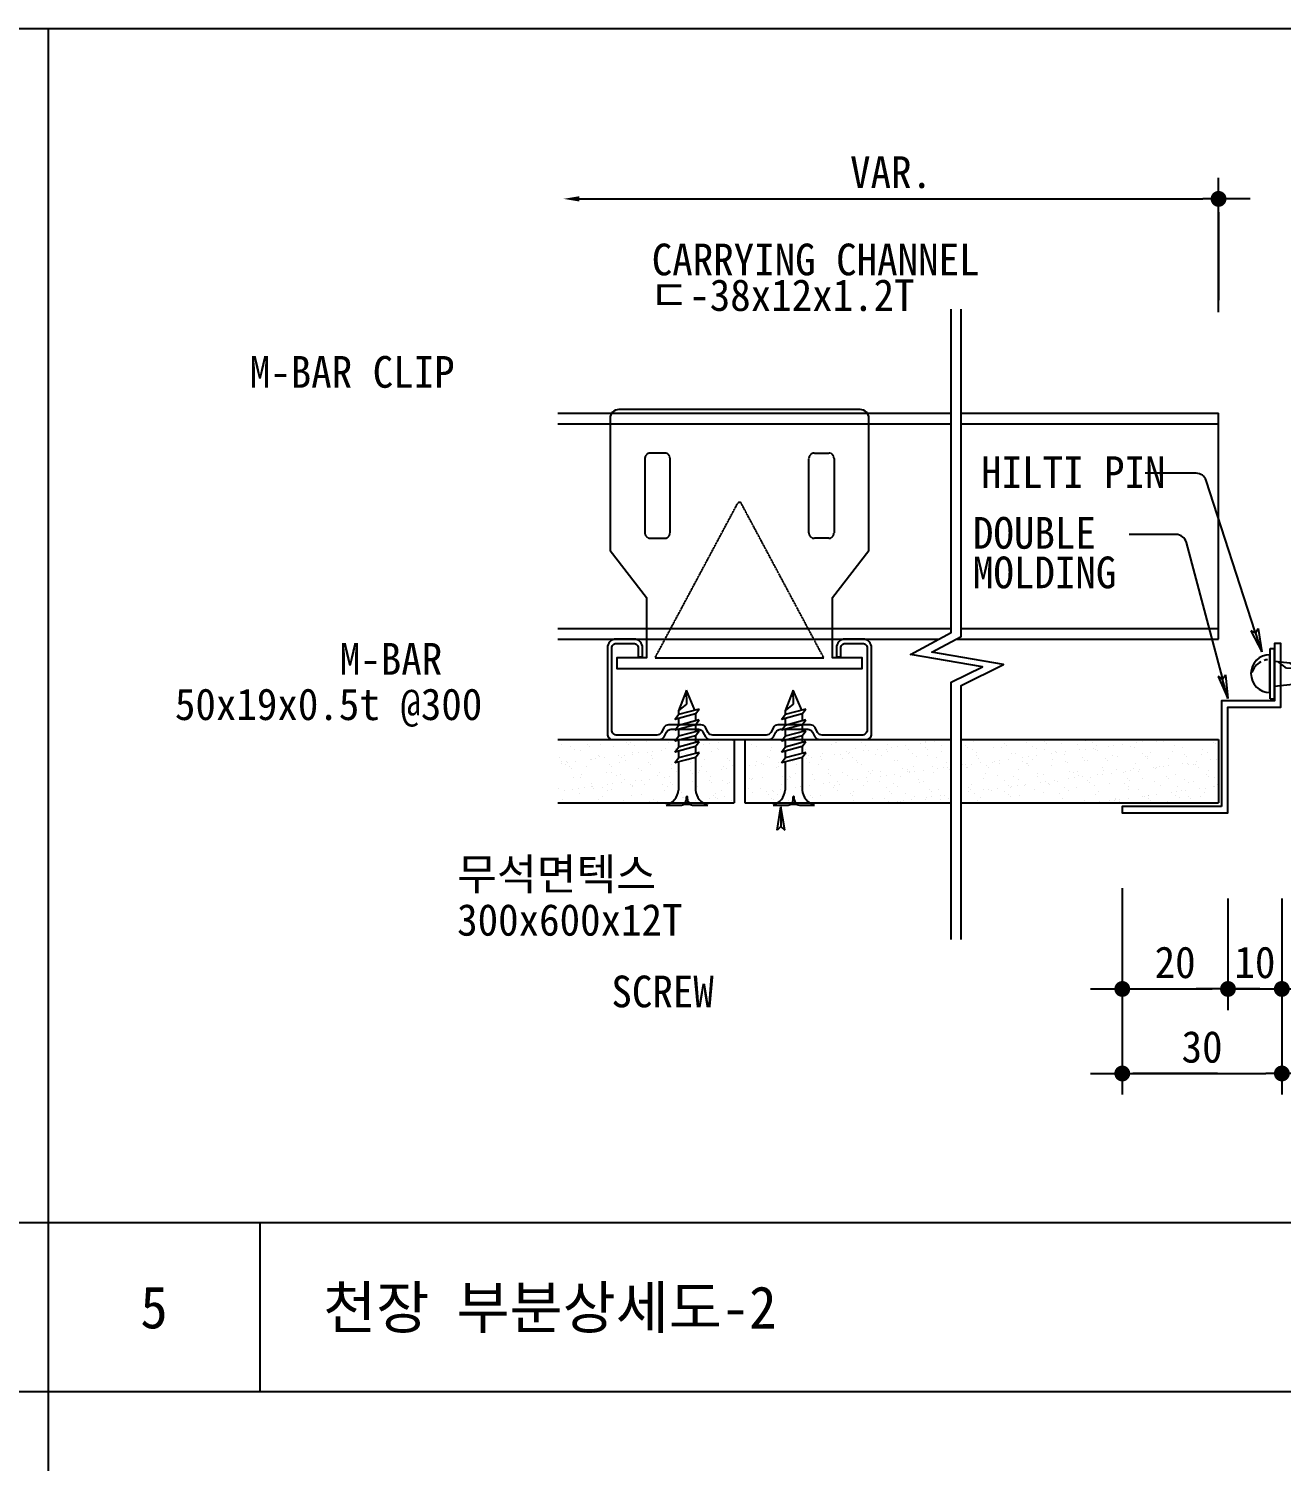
# Model space of a CAD drawing. Header units: millimetres. Extents: x 4197 to 36683, y 11436 to 28100.
# Drawn here: x 20346 to 23902, y 24032 to 28100 of the extents above; entities that cross this region are included whole.
import ezdxf
from ezdxf.enums import TextEntityAlignment as Align

# ---------------------------------------------------------------- set-up
doc = ezdxf.new("R2010")
doc.units = ezdxf.units.MM
doc.header["$MEASUREMENT"] = 0
doc.linetypes.add('HIDDEN', pattern=[0.375, 0.25, -0.125])
doc.layers.get('0').update_dxf_attribs({"linetype": 'CONTINUOUS'})
for name, color, linetype in [('2', 2, 'CONTINUOUS'), ('3', 6, 'CONTINUOUS'), ('7', 7, 'CONTINUOUS'), ('A-DIMS', 7, 'CONTINUOUS'), ('A-MKXS-LEAD', 7, 'CONTINUOUS'), ('ANCH', 8, 'CONTINUOUS'), ('CEL', 3, 'CONTINUOUS'), ('FORM', 7, 'CONTINUOUS'), ('HA', 9, 'CONTINUOUS'), ('M', 2, 'CONTINUOUS'), ('PICE', 9, 'CONTINUOUS'), ('TEX', 3, 'CONTINUOUS'), ('TEXT', 7, 'CONTINUOUS')]:
    doc.layers.add(name, color=color, linetype=linetype)
doc.layers.add('A-CUTL', color=7, linetype='CONTINUOUS', lineweight=25)
doc.layers.add('A-MKXS-TEXT1', color=3, linetype='CONTINUOUS', lineweight=25)
doc.styles.add('HY울릉도L', font='malgun.ttf')
doc.styles.add('돋움', font='')
doc.styles.add('돋움체', font='')
doc.styles.get('돋움').set_extended_font_data('DotumChe')
doc.styles.get('돋움체').set_extended_font_data('DotumChe')
doc.dimstyles.new('CDIM', dxfattribs={"dimtxt": 3, "dimasz": 1.5, "dimexe": 2, "dimexo": 1, "dimgap": 1, "dimtad": 1, "dimdec": 0, "dimrnd": 0.5, "dimzin": 0, "dimdsep": 32, "dimlunit": 6, "dimtxsty": 'HY울릉도L', "dimblk1": '_CIDOT', "dimblk2": '_CIDOT', "dimsah": 1, "dimcen": 5.5, "dimclrd": 2, "dimclre": 2, "dimclrt": 7, "dimadec": 0, "dimazin": 0, "dimtfac": 1, "dimtdec": 0, "dimtix": 1, "dimtmove": 2, "dimatfit": 1, "dimldrblk": '_CIDOT', "dimfxl": 1, "dimtolj": 1, "dimtzin": 0, "dimlwd": -1, "dimarcsym": 0})

# ---------------------------------------------------------------- blocks, each defined once
blk = doc.blocks.new('BKD1')
at = {"layer": 'TEXT', "color": 8}
for p, q in [((2.22, 0.36), (0, 0)), ((0, 0), (1.88, 0)), ((0, 0), (1.88, 0)), ((2.22, -0.36), (0, 0)), ((1.88, 0), (2.22, 0.36)), ((1.88, 0), (2.22, -0.36))]:
    blk.add_line(p, q, dxfattribs=at)
for points in [[(0, 0), (1.88, 0), (2.22, 0.36), (0, 0)], [(2.22, 0.36), (1.88, 0), (0, 0), (2.22, 0.36)], [(0, 0), (1.88, 0), (2.22, -0.36), (0, 0)], [(2.22, -0.36), (1.88, 0), (0, 0), (2.22, -0.36)]]:
    blk.add_solid(points, dxfattribs=at)
blk = doc.blocks.new('HILTI')
at = {"layer": 'TEXT'}
for p, q in [((40.5, 9), (40.5, -9)), ((42, 9), (40.5, 9)), ((42, 9), (42, -9)), ((42.14, 6.75), (42.14, -6.75)), ((40.5, 4.5), (0, 0)), ((40.5, -4.5), (0, 0)), ((42, -9), (40.5, -9))]:
    blk.add_line(p, q, dxfattribs=at)
at = {"layer": 'TEXT', "color": 7}
for p, q in [((0, 0), (27.95, -1.5)), ((27.95, -1.5), (30.29, -3.37)), ((32.35, -1.73), (36.27, -1.94)), ((32.35, -1.73), (35.05, -3.89)), ((36.27, -1.94), (39.3, -4.37))]:
    blk.add_line(p, q, dxfattribs=at)
at = {"layer": 'TEXT'}
blk.add_arc((42.14, 0), 6.75, 270, 90, dxfattribs=at)
at = {"layer": 'TEXT', "color": 7}
for start, end in [(277.1389, 287.6316), (298.6421, 341.7011)]:
    blk.add_arc((42.14, 1.68), 6.75, start, end, dxfattribs=at)
blk = doc.blocks.new('*X13')
at = {"color": 0}
for p, q in [((2999.89, 2410.53), (2999.89, 2410.53)), ((3004.11, 2409.6), (3004.11, 2409.6)), ((3006.22, 2408.26), (3006.22, 2408.26)), ((3009.01, 2407.66), (3009.01, 2407.66)), ((3012.12, 2410.27), (3012.12, 2410.27)), ((3013.04, 2409.43), (3013.04, 2409.43)), ((3015.46, 2412.6), (3015.46, 2412.6)), ((3018.2, 2410.57), (3018.2, 2410.57)), ((3024.58, 2409.73), (3024.58, 2409.73)), ((3030.83, 2411.28), (3030.83, 2411.28)), ((3031.76, 2410.44), (3031.76, 2410.44)), ((3032.51, 2411.41), (3032.51, 2411.41)), ((3034.62, 2410.06), (3034.62, 2410.06)), ((3040.15, 2411.79), (3040.15, 2411.79)), ((3040.3, 2406.86), (3040.3, 2406.86)), ((3042.91, 2407.2), (3042.91, 2407.2)), ((3046.6, 2412.38), (3046.6, 2412.38)), ((3046.97, 2407.73), (3046.97, 2407.73)), ((3048.97, 2408.69), (3048.97, 2408.69)), ((3049.55, 2412.29), (3049.55, 2412.29)), ((3050.47, 2411.45), (3050.47, 2411.45)), ((3053.76, 2408.63), (3053.76, 2408.63)), ((3054.82, 2407.46), (3054.82, 2407.46)), ((3056.36, 2408.97), (3056.36, 2408.97)), ((3060.43, 2409.5), (3060.43, 2409.5)), ((3063.02, 2411.87), (3063.02, 2411.87)), ((3064.54, 2410.76), (3064.54, 2410.76)), ((3067.22, 2410.4), (3067.22, 2410.4)), ((3069.19, 2412.46), (3069.19, 2412.46)), ((3069.82, 2410.74), (3069.82, 2410.74)), ((3070.61, 2407.03), (3070.61, 2407.03)), ((3073.54, 2408.47), (3073.54, 2408.47)), ((3073.89, 2411.28), (3073.89, 2411.28)), ((3074.08, 2408.2), (3074.08, 2408.2)), ((3080.68, 2412.17), (3080.68, 2412.17)), ((3089.64, 2410.27), (3089.64, 2410.27)), ((3092.26, 2409.48), (3092.26, 2409.48)), ((3098.77, 2407.39), (3098.77, 2407.39)), ((3099.01, 2408.83), (3099.01, 2408.83)), ((3105.21, 2412.34), (3105.21, 2412.34)), ((3110.97, 2410.49), (3110.97, 2410.49)), ((3113.31, 2409.67), (3113.31, 2409.67)), ((3114.33, 2409.46), (3114.33, 2409.46)), ((3115.42, 2408.33), (3115.42, 2408.33)), ((3127.41, 2410.64), (3127.41, 2410.64)), ((3129.69, 2411.5), (3129.69, 2411.5)), ((3129.9, 2411.53), (3129.9, 2411.53)), ((3134.67, 2406.94), (3134.67, 2406.94)), ((3138.72, 2408.43), (3138.72, 2408.43)), ((3141.71, 2411.47), (3141.71, 2411.47)), ((3142.67, 2407.39), (3142.67, 2407.39)), ((3143.82, 2410.13), (3143.82, 2410.13)), ((3145.27, 2407.73), (3145.27, 2407.73)), ((3148.41, 2412.51), (3148.41, 2412.51)), ((3149.34, 2408.26), (3149.34, 2408.26)), ((3153.38, 2407.95), (3153.38, 2407.95)), ((3154.29, 2410.5), (3154.29, 2410.5)), ((3154.31, 2407.11), (3154.31, 2407.11)), ((3155.81, 2412.44), (3155.81, 2412.44)), ((3156.13, 2409.16), (3156.13, 2409.16)), ((3158.73, 2409.5), (3158.73, 2409.5)), ((3162.8, 2410.04), (3162.8, 2410.04)), ((3163.83, 2407.94), (3163.83, 2407.94)), ((3169.59, 2410.93), (3169.59, 2410.93)), ((3169.86, 2412.57), (3169.86, 2412.57)), ((3172.1, 2408.96), (3172.1, 2408.96)), ((3172.19, 2411.27), (3172.19, 2411.27)), ((3172.22, 2411.93), (3172.22, 2411.93)), ((3173.02, 2408.12), (3173.02, 2408.12)), ((3176.25, 2411.81), (3176.25, 2411.81)), ((3179.4, 2410.01), (3179.4, 2410.01)), ((3179.81, 2407.1), (3179.81, 2407.1)), ((3183.05, 2412.7), (3183.05, 2412.7)), ((3190.82, 2409.97), (3190.82, 2409.97)), ((3191.74, 2409.13), (3191.74, 2409.13)), ((3194.12, 2407.93), (3194.12, 2407.93)), ((3194.96, 2412.08), (3194.96, 2412.08)), ((3204.08, 2409.2), (3204.08, 2409.2)), ((3208.21, 2408.9), (3208.21, 2408.9)), ((3209.54, 2410.98), (3209.54, 2410.98)), ((3210.46, 2410.14), (3210.46, 2410.14)), ((3219.65, 2411.27), (3219.65, 2411.27)), ((3222.52, 2409.73), (3222.52, 2409.73)), ((3224.63, 2408.39), (3224.63, 2408.39)), ((3228.25, 2411.99), (3228.25, 2411.99)), ((3228.48, 2408.17), (3228.48, 2408.17)), ((3229.17, 2411.15), (3229.17, 2411.15)), ((3233.52, 2407.16), (3233.52, 2407.16)), ((3236.61, 2410.7), (3236.61, 2410.7)), ((3238.24, 2407.02), (3238.24, 2407.02)), ((3244.04, 2410.23), (3244.04, 2410.23)), ((3245.04, 2407.92), (3245.04, 2407.92)), ((3247.64, 2408.26), (3247.64, 2408.26)), ((3247.89, 2412.16), (3247.89, 2412.16)), ((3250.92, 2411.54), (3250.92, 2411.54)), ((3251.7, 2408.79), (3251.7, 2408.79)), ((3252.24, 2408.17), (3252.24, 2408.17)), ((3253.03, 2410.19), (3253.03, 2410.19)), ((3253.58, 2407.68), (3253.58, 2407.68)), ((3258.49, 2409.69), (3258.49, 2409.69)), ((3259.61, 2412.3), (3259.61, 2412.3)), ((3261.1, 2410.03), (3261.1, 2410.03)), ((3265.01, 2412.5), (3265.01, 2412.5)), ((3265.16, 2410.57), (3265.16, 2410.57)), ((3269.15, 2409.75), (3269.15, 2409.75)), ((3270.96, 2409.19), (3270.96, 2409.19)), ((3271.95, 2411.46), (3271.95, 2411.46)), ((3274.56, 2411.8), (3274.56, 2411.8)), ((3278.27, 2406.87), (3278.27, 2406.87)), ((3278.62, 2412.34), (3278.62, 2412.34)), ((3281.43, 2411.99), (3281.43, 2411.99)), ((3284.71, 2411.82), (3284.71, 2411.82)), ((3289.02, 2407.16), (3289.02, 2407.16)), ((3289.68, 2410.2), (3289.68, 2410.2)), ((3293.84, 2408.94), (3293.84, 2408.94)), ((3303.32, 2407.99), (3303.32, 2407.99)), ((3308.39, 2411.21), (3308.39, 2411.21)), ((3309.4, 2411.01), (3309.4, 2411.01)), ((2998.67, 2404.43), (2998.67, 2404.43)), ((2999.71, 2402.46), (2999.71, 2402.46)), ((2999.93, 2401.54), (2999.93, 2401.54)), ((3001.82, 2401.11), (3001.82, 2401.11)), ((3002.27, 2402.48), (3002.27, 2402.48)), ((3002.53, 2401.88), (3002.53, 2401.88)), ((3006.59, 2402.42), (3006.59, 2402.42)), ((3013.38, 2403.31), (3013.38, 2403.31)), ((3013.81, 2403.43), (3013.81, 2403.43)), ((3015.99, 2403.65), (3015.99, 2403.65)), ((3017.39, 2405.44), (3017.39, 2405.44)), ((3017.84, 2404.55), (3017.84, 2404.55)), ((3020.05, 2404.19), (3020.05, 2404.19)), ((3022.37, 2400.88), (3022.37, 2400.88)), ((3023.29, 2400.04), (3023.29, 2400.04)), ((3026.84, 2405.08), (3026.84, 2405.08)), ((3027.38, 2401.99), (3027.38, 2401.99)), ((3028.11, 2404.26), (3028.11, 2404.26)), ((3029.45, 2405.43), (3029.45, 2405.43)), ((3030.22, 2402.92), (3030.22, 2402.92)), ((3033.41, 2406.62), (3033.41, 2406.62)), ((3033.51, 2405.96), (3033.51, 2405.96)), ((3036.11, 2406.45), (3036.11, 2406.45)), ((3041.08, 2401.89), (3041.08, 2401.89)), ((3042, 2401.05), (3042, 2401.05)), ((3042.21, 2405.23), (3042.21, 2405.23)), ((3042.94, 2404.06), (3042.94, 2404.06)), ((3052.06, 2401.19), (3052.06, 2401.19)), ((3056.51, 2406.06), (3056.51, 2406.06)), ((3058.51, 2406.13), (3058.51, 2406.13)), ((3058.62, 2404.72), (3058.62, 2404.72)), ((3059.8, 2402.9), (3059.8, 2402.9)), ((3060.72, 2402.06), (3060.72, 2402.06)), ((3067.63, 2403.26), (3067.63, 2403.26)), ((3076.46, 2400.15), (3076.46, 2400.15)), ((3078.52, 2403.91), (3078.52, 2403.91)), ((3079.44, 2403.07), (3079.44, 2403.07)), ((3080.52, 2400.72), (3080.52, 2400.72)), ((3087.02, 2406.52), (3087.02, 2406.52)), ((3088.83, 2400.3), (3088.83, 2400.3)), ((3091.44, 2400.64), (3091.44, 2400.64)), ((3092.02, 2402.22), (3092.02, 2402.22)), ((3094.61, 2401.69), (3094.61, 2401.69)), ((3095.5, 2401.18), (3095.5, 2401.18)), ((3097.23, 2404.92), (3097.23, 2404.92)), ((3098.16, 2404.08), (3098.16, 2404.08)), ((3102.29, 2402.07), (3102.29, 2402.07)), ((3102.51, 2400.09), (3102.51, 2400.09)), ((3104.89, 2402.41), (3104.89, 2402.41)), ((3107.59, 2404.29), (3107.59, 2404.29)), ((3108.92, 2402.52), (3108.92, 2402.52)), ((3108.96, 2402.95), (3108.96, 2402.95)), ((3111.03, 2401.18), (3111.03, 2401.18)), ((3115.75, 2403.84), (3115.75, 2403.84)), ((3115.95, 2405.93), (3115.95, 2405.93)), ((3116.87, 2405.09), (3116.87, 2405.09)), ((3117.13, 2401.73), (3117.13, 2401.73)), ((3118.35, 2404.18), (3118.35, 2404.18)), ((3121.22, 2401.1), (3121.22, 2401.1)), ((3122.42, 2404.72), (3122.42, 2404.72)), ((3123.01, 2403.49), (3123.01, 2403.49)), ((3123.16, 2406.36), (3123.16, 2406.36)), ((3129.21, 2405.61), (3129.21, 2405.61)), ((3131.81, 2405.96), (3131.81, 2405.96)), ((3132.69, 2403.8), (3132.69, 2403.8)), ((3135.59, 2406.1), (3135.59, 2406.1)), ((3135.88, 2406.49), (3135.88, 2406.49)), ((3137.32, 2404.32), (3137.32, 2404.32)), ((3139.43, 2402.98), (3139.43, 2402.98)), ((3139.94, 2402.11), (3139.94, 2402.11)), ((3141.82, 2400.92), (3141.82, 2400.92)), ((3148.26, 2405.87), (3148.26, 2405.87)), ((3151.41, 2405.29), (3151.41, 2405.29)), ((3157.38, 2402.99), (3157.38, 2402.99)), ((3158.66, 2403.12), (3158.66, 2403.12)), ((3165.72, 2406.13), (3165.72, 2406.13)), ((3167.83, 2404.78), (3167.83, 2404.78)), ((3172.95, 2405.06), (3172.95, 2405.06)), ((3175.42, 2399.95), (3175.42, 2399.95)), ((3177.37, 2404.13), (3177.37, 2404.13)), ((3181.77, 2401.96), (3181.77, 2401.96)), ((3189.72, 2400.78), (3189.72, 2400.78)), ((3191.2, 2400.83), (3191.2, 2400.83)), ((3193.8, 2401.17), (3193.8, 2401.17)), ((3196.09, 2405.14), (3196.09, 2405.14)), ((3196.23, 2406.59), (3196.23, 2406.59)), ((3197.34, 2404.03), (3197.34, 2404.03)), ((3197.87, 2401.71), (3197.87, 2401.71)), ((3201.07, 2400.58), (3201.07, 2400.58)), ((3203.82, 2401.75), (3203.82, 2401.75)), ((3204.66, 2402.6), (3204.66, 2402.6)), ((3206.88, 2401.47), (3206.88, 2401.47)), ((3207.26, 2402.94), (3207.26, 2402.94)), ((3211.33, 2403.48), (3211.33, 2403.48)), ((3212.91, 2406.1), (3212.91, 2406.1)), ((3214.81, 2406.15), (3214.81, 2406.15)), ((3218.12, 2404.37), (3218.12, 2404.37)), ((3218.12, 2402.58), (3218.12, 2402.58)), ((3219.78, 2401.59), (3219.78, 2401.59)), ((3220.23, 2401.24), (3220.23, 2401.24)), ((3220.71, 2400.75), (3220.71, 2400.75)), ((3220.72, 2404.72), (3220.72, 2404.72)), ((3222.45, 2403.54), (3222.45, 2403.54)), ((3224.79, 2405.25), (3224.79, 2405.25)), ((3231.57, 2400.66), (3231.57, 2400.66)), ((3231.58, 2406.15), (3231.58, 2406.15)), ((3232.22, 2403.55), (3232.22, 2403.55)), ((3234.18, 2406.49), (3234.18, 2406.49)), ((3238.01, 2405.61), (3238.01, 2405.61)), ((3238.5, 2402.6), (3238.5, 2402.6)), ((3239.42, 2401.76), (3239.42, 2401.76)), ((3246.52, 2404.39), (3246.52, 2404.39)), ((3247.13, 2402.73), (3247.13, 2402.73)), ((3248.63, 2403.04), (3248.63, 2403.04)), ((3257.22, 2403.61), (3257.22, 2403.61)), ((3258.14, 2402.77), (3258.14, 2402.77)), ((3260.62, 2405.36), (3260.62, 2405.36)), ((3262.7, 2404.8), (3262.7, 2404.8)), ((3271.53, 2401.7), (3271.53, 2401.7)), ((3274.92, 2406.19), (3274.92, 2406.19)), ((3275.94, 2404.62), (3275.94, 2404.62)), ((3276.86, 2403.78), (3276.86, 2403.78)), ((3277.03, 2404.85), (3277.03, 2404.85)), ((3284.62, 2400.01), (3284.62, 2400.01)), ((3286.78, 2400.47), (3286.78, 2400.47)), ((3287.09, 2403.76), (3287.09, 2403.76)), ((3293.57, 2401.36), (3293.57, 2401.36)), ((3294.65, 2405.64), (3294.65, 2405.64)), ((3295.57, 2404.79), (3295.57, 2404.79)), ((3296.17, 2401.7), (3296.17, 2401.7)), ((3296.63, 2401.21), (3296.63, 2401.21)), ((3298.93, 2400.85), (3298.93, 2400.85)), ((3299.92, 2400.8), (3299.92, 2400.8)), ((3300.23, 2402.24), (3300.23, 2402.24)), ((3302.66, 2405.83), (3302.66, 2405.83)), ((3305.43, 2406.65), (3305.43, 2406.65)), ((3307.03, 2403.13), (3307.03, 2403.13)), ((3309.63, 2403.48), (3309.63, 2403.48)), ((3003.65, 2399.87), (3003.65, 2399.87)), ((3004.57, 2399.03), (3004.57, 2399.03)), ((3005.36, 2394.98), (3005.36, 2394.98)), ((3008.92, 2395.04), (3008.92, 2395.04)), ((3009.41, 2396.28), (3009.41, 2396.28)), ((3011.81, 2399.92), (3011.81, 2399.92)), ((3020.93, 2397.05), (3020.93, 2397.05)), ((3023.72, 2397.11), (3023.72, 2397.11)), ((3025.82, 2395.77), (3025.82, 2395.77)), ((3027.64, 2396.05), (3027.64, 2396.05)), ((3029.75, 2393.94), (3029.75, 2393.94)), ((3035, 2393.21), (3035, 2393.21)), ((3036.5, 2399.12), (3036.5, 2399.12)), ((3037.6, 2393.55), (3037.6, 2393.55)), ((3037.81, 2398.08), (3037.81, 2398.08)), ((3041.67, 2394.09), (3041.67, 2394.09)), ((3045.32, 2396.01), (3045.32, 2396.01)), ((3046.35, 2397.06), (3046.35, 2397.06)), ((3048.46, 2394.98), (3048.46, 2394.98)), ((3051.06, 2395.33), (3051.06, 2395.33)), ((3052.12, 2398.92), (3052.12, 2398.92)), ((3054.22, 2397.57), (3054.22, 2397.57)), ((3054.86, 2393.45), (3054.86, 2393.45)), ((3055.12, 2395.86), (3055.12, 2395.86)), ((3060.89, 2398.08), (3060.89, 2398.08)), ((3061.92, 2396.75), (3061.92, 2396.75)), ((3064.52, 2397.1), (3064.52, 2397.1)), ((3065.07, 2398.07), (3065.07, 2398.07)), ((3066.21, 2399.88), (3066.21, 2399.88)), ((3068.58, 2397.63), (3068.58, 2397.63)), ((3070.05, 2393.51), (3070.05, 2393.51)), ((3070.43, 2395.52), (3070.43, 2395.52)), ((3075.37, 2398.53), (3075.37, 2398.53)), ((3076.12, 2393.57), (3076.12, 2393.57)), ((3077.98, 2398.87), (3077.98, 2398.87)), ((3088.76, 2394.52), (3088.76, 2394.52)), ((3089.69, 2393.68), (3089.69, 2393.68)), ((3090.22, 2394.54), (3090.22, 2394.54)), ((3095.11, 2394.72), (3095.11, 2394.72)), ((3101.56, 2399.66), (3101.56, 2399.66)), ((3104.52, 2395.37), (3104.52, 2395.37)), ((3106.63, 2394.03), (3106.63, 2394.03)), ((3107.48, 2395.53), (3107.48, 2395.53)), ((3108.4, 2394.69), (3108.4, 2394.69)), ((3110.68, 2396.79), (3110.68, 2396.79)), ((3118.62, 2396.34), (3118.62, 2396.34)), ((3119.51, 2393.68), (3119.51, 2393.68)), ((3126.2, 2396.54), (3126.2, 2396.54)), ((3126.25, 2398.85), (3126.25, 2398.85)), ((3127.12, 2395.7), (3127.12, 2395.7)), ((3132.92, 2397.18), (3132.92, 2397.18)), ((3135.03, 2395.83), (3135.03, 2395.83)), ((3135.07, 2395.75), (3135.07, 2395.75)), ((3137.36, 2393.74), (3137.36, 2393.74)), ((3139.97, 2394.08), (3139.97, 2394.08)), ((3144.03, 2394.62), (3144.03, 2394.62)), ((3144.61, 2393.19), (3144.61, 2393.19)), ((3144.92, 2397.55), (3144.92, 2397.55)), ((3145.84, 2396.71), (3145.84, 2396.71)), ((3147.02, 2398.15), (3147.02, 2398.15)), ((3150.64, 2397.82), (3150.64, 2397.82)), ((3150.82, 2395.51), (3150.82, 2395.51)), ((3153.43, 2395.86), (3153.43, 2395.86)), ((3157.49, 2396.39), (3157.49, 2396.39)), ((3160.18, 2395.26), (3160.18, 2395.26)), ((3161.32, 2398.98), (3161.32, 2398.98)), ((3163.43, 2397.64), (3163.43, 2397.64)), ((3163.63, 2398.56), (3163.63, 2398.56)), ((3164.28, 2397.29), (3164.28, 2397.29)), ((3164.55, 2397.72), (3164.55, 2397.72)), ((3166.21, 2399.89), (3166.21, 2399.89)), ((3166.88, 2397.63), (3166.88, 2397.63)), ((3168.9, 2393.73), (3168.9, 2393.73)), ((3170.95, 2398.16), (3170.95, 2398.16)), ((3175.74, 2397.33), (3175.74, 2397.33)), ((3177.74, 2399.06), (3177.74, 2399.06)), ((3180.34, 2399.4), (3180.34, 2399.4)), ((3182.35, 2399.57), (3182.35, 2399.57)), ((3183.27, 2398.73), (3183.27, 2398.73)), ((3191.31, 2399.4), (3191.31, 2399.4)), ((3191.83, 2399.44), (3191.83, 2399.44)), ((3199.42, 2394.6), (3199.42, 2394.6)), ((3200.43, 2396.52), (3200.43, 2396.52)), ((3201.99, 2399.74), (3201.99, 2399.74)), ((3206.34, 2395.75), (3206.34, 2395.75)), ((3209.26, 2393.42), (3209.26, 2393.42)), ((3213.73, 2395.44), (3213.73, 2395.44)), ((3215.84, 2394.09), (3215.84, 2394.09)), ((3216, 2398.59), (3216, 2398.59)), ((3224.82, 2395.49), (3224.82, 2395.49)), ((3225.06, 2396.76), (3225.06, 2396.76)), ((3227.82, 2396.41), (3227.82, 2396.41)), ((3232.94, 2393.38), (3232.94, 2393.38)), ((3239.73, 2394.27), (3239.73, 2394.27)), ((3240.39, 2397.56), (3240.39, 2397.56)), ((3242.13, 2397.24), (3242.13, 2397.24)), ((3242.33, 2394.62), (3242.33, 2394.62)), ((3243.77, 2397.77), (3243.77, 2397.77)), ((3244.24, 2395.9), (3244.24, 2395.9)), ((3246.4, 2395.15), (3246.4, 2395.15)), ((3248.75, 2393.21), (3248.75, 2393.21)), ((3249.93, 2395), (3249.93, 2395)), ((3253.19, 2396.04), (3253.19, 2396.04)), ((3255.79, 2396.39), (3255.79, 2396.39)), ((3255.96, 2399.63), (3255.96, 2399.63)), ((3256.22, 2398.21), (3256.22, 2398.21)), ((3259.86, 2396.92), (3259.86, 2396.92)), ((3262.49, 2398.78), (3262.49, 2398.78)), ((3265.5, 2397.07), (3265.5, 2397.07)), ((3266.65, 2397.82), (3266.65, 2397.82)), ((3267.47, 2394.22), (3267.47, 2394.22)), ((3268.39, 2393.38), (3268.39, 2393.38)), ((3269.25, 2398.16), (3269.25, 2398.16)), ((3270.53, 2399.04), (3270.53, 2399.04)), ((3272.64, 2397.7), (3272.64, 2397.7)), ((3273.32, 2398.69), (3273.32, 2398.69)), ((3274.62, 2394.19), (3274.62, 2394.19)), ((3280.11, 2399.59), (3280.11, 2399.59)), ((3281.06, 2399.14), (3281.06, 2399.14)), ((3281.21, 2399.79), (3281.21, 2399.79)), ((3282.71, 2399.93), (3282.71, 2399.93)), ((3286.18, 2395.23), (3286.18, 2395.23)), ((3287.1, 2394.39), (3287.1, 2394.39)), ((3290.18, 2396.26), (3290.18, 2396.26)), ((3294.53, 2393.7), (3294.53, 2393.7)), ((3301.04, 2399.5), (3301.04, 2399.5)), ((3304.9, 2396.24), (3304.9, 2396.24)), ((3305.75, 2398.33), (3305.75, 2398.33)), ((3305.82, 2395.4), (3305.82, 2395.4)), ((3308.63, 2394.67), (3308.63, 2394.67)), ((2998.62, 2389.8), (2998.62, 2389.8)), ((3001.29, 2388.77), (3001.29, 2388.77)), ((3005.01, 2389.13), (3005.01, 2389.13)), ((3008.08, 2389.67), (3008.08, 2389.67)), ((3008.16, 2387.25), (3008.16, 2387.25)), ((3010.68, 2390.01), (3010.68, 2390.01)), ((3013.9, 2390.48), (3013.9, 2390.48)), ((3014.19, 2391.87), (3014.19, 2391.87)), ((3014.75, 2390.55), (3014.75, 2390.55)), ((3014.82, 2389.63), (3014.82, 2389.63)), ((3019.32, 2389.97), (3019.32, 2389.97)), ((3021.43, 2388.62), (3021.43, 2388.62)), ((3021.54, 2391.44), (3021.54, 2391.44)), ((3023.72, 2389.32), (3023.72, 2389.32)), ((3024.14, 2391.78), (3024.14, 2391.78)), ((3028.21, 2392.32), (3028.21, 2392.32)), ((3032.61, 2391.49), (3032.61, 2391.49)), ((3032.85, 2386.44), (3032.85, 2386.44)), ((3033.41, 2390.93), (3033.41, 2390.93)), ((3033.54, 2390.64), (3033.54, 2390.64)), ((3037.89, 2386.66), (3037.89, 2386.66)), ((3039.29, 2391.39), (3039.29, 2391.39)), ((3047.72, 2391.77), (3047.72, 2391.77)), ((3048.41, 2388.51), (3048.41, 2388.51)), ((3049.83, 2390.42), (3049.83, 2390.42)), ((3051.33, 2392.5), (3051.33, 2392.5)), ((3052.25, 2391.66), (3052.25, 2391.66)), ((3056.6, 2387.67), (3056.6, 2387.67)), ((3061.82, 2392.74), (3061.82, 2392.74)), ((3063.98, 2390.58), (3063.98, 2390.58)), ((3070.97, 2392.67), (3070.97, 2392.67)), ((3071.72, 2386.42), (3071.72, 2386.42)), ((3072.8, 2387.47), (3072.8, 2387.47)), ((3075.32, 2388.68), (3075.32, 2388.68)), ((3078.23, 2392.23), (3078.23, 2392.23)), ((3079.55, 2392.65), (3079.55, 2392.65)), ((3088.37, 2389.54), (3088.37, 2389.54)), ((3090.2, 2387.53), (3090.2, 2387.53)), ((3094.04, 2389.69), (3094.04, 2389.69)), ((3096.99, 2388.43), (3096.99, 2388.43)), ((3097.91, 2386.98), (3097.91, 2386.98)), ((3099.59, 2388.77), (3099.59, 2388.77)), ((3100.13, 2388.23), (3100.13, 2388.23)), ((3102.23, 2386.88), (3102.23, 2386.88)), ((3103.66, 2389.3), (3103.66, 2389.3)), ((3103.94, 2391.61), (3103.94, 2391.61)), ((3110.45, 2390.2), (3110.45, 2390.2)), ((3112.75, 2390.7), (3112.75, 2390.7)), ((3113.05, 2390.54), (3113.05, 2390.54)), ((3113.48, 2389.05), (3113.48, 2389.05)), ((3114.22, 2389.19), (3114.22, 2389.19)), ((3117.11, 2391.08), (3117.11, 2391.08)), ((3123.91, 2391.97), (3123.91, 2391.97)), ((3126.51, 2392.31), (3126.51, 2392.31)), ((3128.53, 2390.03), (3128.53, 2390.03)), ((3129.04, 2391.12), (3129.04, 2391.12)), ((3130.57, 2392.85), (3130.57, 2392.85)), ((3130.63, 2388.69), (3130.63, 2388.69)), ((3131.47, 2391.71), (3131.47, 2391.71)), ((3136.45, 2387.15), (3136.45, 2387.15)), ((3138.16, 2388.25), (3138.16, 2388.25)), ((3142.62, 2391), (3142.62, 2391)), ((3150.19, 2392.72), (3150.19, 2392.72)), ((3153.73, 2390.32), (3153.73, 2390.32)), ((3155.16, 2388.16), (3155.16, 2388.16)), ((3156.09, 2387.32), (3156.09, 2387.32)), ((3156.93, 2391.83), (3156.93, 2391.83)), ((3159.03, 2390.49), (3159.03, 2390.49)), ((3162.55, 2387.21), (3162.55, 2387.21)), ((3169.3, 2392.38), (3169.3, 2392.38)), ((3171.02, 2392.8), (3171.02, 2392.8)), ((3173.88, 2389.17), (3173.88, 2389.17)), ((3174.8, 2388.33), (3174.8, 2388.33)), ((3178.12, 2389.28), (3178.12, 2389.28)), ((3180.93, 2386.49), (3180.93, 2386.49)), ((3192.56, 2388.06), (3192.56, 2388.06)), ((3192.6, 2390.18), (3192.6, 2390.18)), ((3193.52, 2389.34), (3193.52, 2389.34)), ((3193.69, 2391.35), (3193.69, 2391.35)), ((3195.03, 2387.46), (3195.03, 2387.46)), ((3199.35, 2388.96), (3199.35, 2388.96)), ((3201.96, 2389.3), (3201.96, 2389.3)), ((3203.23, 2388.79), (3203.23, 2388.79)), ((3206.02, 2389.84), (3206.02, 2389.84)), ((3209.33, 2388.29), (3209.33, 2388.29)), ((3211.32, 2391.19), (3211.32, 2391.19)), ((3211.44, 2386.95), (3211.44, 2386.95)), ((3212.24, 2390.35), (3212.24, 2390.35)), ((3212.81, 2390.73), (3212.81, 2390.73)), ((3215.42, 2391.07), (3215.42, 2391.07)), ((3218.79, 2390.86), (3218.79, 2390.86)), ((3219.48, 2391.61), (3219.48, 2391.61)), ((3223.43, 2389.26), (3223.43, 2389.26)), ((3226.27, 2392.5), (3226.27, 2392.5)), ((3227.92, 2387.98), (3227.92, 2387.98)), ((3228.87, 2392.84), (3228.87, 2392.84)), ((3230.03, 2392.2), (3230.03, 2392.2)), ((3230.95, 2391.36), (3230.95, 2391.36)), ((3234.36, 2392.93), (3234.36, 2392.93)), ((3235.3, 2387.37), (3235.3, 2387.37)), ((3237.73, 2390.09), (3237.73, 2390.09)), ((3239.84, 2388.75), (3239.84, 2388.75)), ((3243.48, 2390.05), (3243.48, 2390.05)), ((3249.67, 2392.37), (3249.67, 2392.37)), ((3251.83, 2391.06), (3251.83, 2391.06)), ((3252.31, 2386.95), (3252.31, 2386.95)), ((3254.02, 2388.38), (3254.02, 2388.38)), ((3259.05, 2392.12), (3259.05, 2392.12)), ((3266.13, 2391.9), (3266.13, 2391.9)), ((3267.87, 2389.02), (3267.87, 2389.02)), ((3268.24, 2390.55), (3268.24, 2390.55)), ((3272.74, 2389.39), (3272.74, 2389.39)), ((3277.41, 2386.46), (3277.41, 2386.46)), ((3280.23, 2392.86), (3280.23, 2392.86)), ((3281.47, 2386.82), (3281.47, 2386.82)), ((3283.44, 2391.09), (3283.44, 2391.09)), ((3288.26, 2387.72), (3288.26, 2387.72)), ((3290.14, 2386.55), (3290.14, 2386.55)), ((3290.86, 2388.06), (3290.86, 2388.06)), ((3291.45, 2390.4), (3291.45, 2390.4)), ((3292.98, 2388.53), (3292.98, 2388.53)), ((3294.93, 2388.59), (3294.93, 2388.59)), ((3296.64, 2392.36), (3296.64, 2392.36)), ((3299.01, 2393.16), (3299.01, 2393.16)), ((3301.72, 2389.49), (3301.72, 2389.49)), ((3304.23, 2387.52), (3304.23, 2387.52)), ((3304.32, 2389.83), (3304.32, 2389.83)), ((3308.39, 2390.37), (3308.39, 2390.37)), ((3308.55, 2390.6), (3308.55, 2390.6)), ((3310.17, 2391.41), (3310.17, 2391.41)), ((3000.45, 2384.64), (3000.45, 2384.64)), ((3017.28, 2384.37), (3017.28, 2384.37)), ((3019.17, 2385.65), (3019.17, 2385.65)), ((3029.02, 2383.79), (3029.02, 2383.79)), ((3041.67, 2383.33), (3041.67, 2383.33)), ((3043.32, 2384.62), (3043.32, 2384.62)), ((3045.43, 2383.28), (3045.43, 2383.28)), ((3056.61, 2383.11), (3056.61, 2383.11)), ((3057.24, 2385.4), (3057.24, 2385.4)), ((3057.42, 2385.59), (3057.42, 2385.59)), ((3059.21, 2383.45), (3059.21, 2383.45)), ((3061.58, 2383.11), (3061.58, 2383.11)), ((3063.28, 2383.99), (3063.28, 2383.99)), ((3066.77, 2382.85), (3066.77, 2382.85)), ((3070.07, 2384.88), (3070.07, 2384.88)), ((3072.67, 2385.23), (3072.67, 2385.23)), ((3073.83, 2385.08), (3073.83, 2385.08)), ((3076.74, 2385.76), (3076.74, 2385.76)), ((3080.3, 2384.12), (3080.3, 2384.12)), ((3081.22, 2383.27), (3081.22, 2383.27)), ((3099.01, 2385.13), (3099.01, 2385.13)), ((3099.93, 2384.29), (3099.93, 2384.29)), ((3107.03, 2384.11), (3107.03, 2384.11)), ((3117.73, 2386.14), (3117.73, 2386.14)), ((3118.65, 2385.3), (3118.65, 2385.3)), ((3122.6, 2386.18), (3122.6, 2386.18)), ((3124.13, 2382.88), (3124.13, 2382.88)), ((3131.42, 2383.07), (3131.42, 2383.07)), ((3137.37, 2386.31), (3137.37, 2386.31)), ((3138.22, 2383.85), (3138.22, 2383.85)), ((3146.99, 2385.14), (3146.99, 2385.14)), ((3152.53, 2384.68), (3152.53, 2384.68)), ((3154.64, 2383.34), (3154.64, 2383.34)), ((3158.98, 2383.64), (3158.98, 2383.64)), ((3160.44, 2383.33), (3160.44, 2383.33)), ((3161.58, 2383.98), (3161.58, 2383.98)), ((3165.65, 2384.52), (3165.65, 2384.52)), ((3166.63, 2385.65), (3166.63, 2385.65)), ((3172.09, 2384.65), (3172.09, 2384.65)), ((3172.44, 2385.41), (3172.44, 2385.41)), ((3175.04, 2385.76), (3175.04, 2385.76)), ((3179.1, 2386.29), (3179.1, 2386.29)), ((3179.15, 2384.34), (3179.15, 2384.34)), ((3183.04, 2385.14), (3183.04, 2385.14)), ((3196.78, 2383.85), (3196.78, 2383.85)), ((3197.87, 2385.35), (3197.87, 2385.35)), ((3212.35, 2385.91), (3212.35, 2385.91)), ((3216.59, 2386.36), (3216.59, 2386.36)), ((3233.34, 2382.95), (3233.34, 2382.95)), ((3236.74, 2384.88), (3236.74, 2384.88)), ((3247.43, 2383.91), (3247.43, 2383.91)), ((3254.55, 2383.28), (3254.55, 2383.28)), ((3259, 2383.82), (3259, 2383.82)), ((3259.92, 2382.98), (3259.92, 2382.98)), ((3261.34, 2384.17), (3261.34, 2384.17)), ((3261.74, 2384.75), (3261.74, 2384.75)), ((3261.84, 2384.39), (3261.84, 2384.39)), ((3263.84, 2383.4), (3263.84, 2383.4)), ((3263.95, 2384.52), (3263.95, 2384.52)), ((3268.01, 2385.05), (3268.01, 2385.05)), ((3274.8, 2385.94), (3274.8, 2385.94)), ((3275.83, 2385.72), (3275.83, 2385.72)), ((3277.41, 2386.29), (3277.41, 2386.29)), ((3277.71, 2384.83), (3277.71, 2384.83)), ((3278.64, 2383.99), (3278.64, 2383.99)), ((3286.53, 2383.58), (3286.53, 2383.58)), ((3292.24, 2385.21), (3292.24, 2385.21)), ((3296.43, 2385.84), (3296.43, 2385.84)), ((3297.35, 2385), (3297.35, 2385)), ((3302.1, 2385.65), (3302.1, 2385.65))]:
    blk.add_line(p, q, dxfattribs=at)
blk = doc.blocks.new('_CIDOT')
at = {"color": 0, "linetype": 'ByBlock'}
blk.add_line((2, 0), (-1, 0), dxfattribs=at)
at = {"color": 0, "linetype": 'ByBlock', "const_width": 0.5}
blk.add_lwpolyline([(-0.25, 0, 1), (0.25, 0, 1)], format="xyb", close=True, dxfattribs=at)
blk = doc.blocks.new('*D61')
at = {"layer": 'A-DIMS', "lineweight": -2, "transparency": 16777216}
blk.add_line((23723.9, 27294.7), (23723.9, 27676.8), dxfattribs=at)
at = {"layer": 'A-DIMS', "transparency": 16777216}
blk.add_line((21909.4, 27616.8), (23678.9, 27616.8), dxfattribs=at)
blk.add_solid([(21909.4, 27624.3), (21909.4, 27609.3), (21864.4, 27616.8)], dxfattribs=at)
at = {"layer": 'A-DIMS', "transparency": 16777216, "xscale": 45, "yscale": 45, "zscale": 45}
blk.add_blockref('_CIDOT', (23723.9, 27616.8), dxfattribs=at)
at = {"layer": 'A-DIMS', "color": 3, "transparency": 16777216, "insert": (22794.2, 27691.9), "char_height": 90, "attachment_point": 5, "style": '돋움체'}
blk.add_mtext('\\A1;VAR.', dxfattribs=at)
blk = doc.blocks.new('*D62')
at = {"layer": 'A-DIMS', "lineweight": -2, "transparency": 16777216}
for p, q in [((23450.6, 25630), (23450.6, 25313.6)), ((23750.6, 25630), (23750.6, 25313.6))]:
    blk.add_line(p, q, dxfattribs=at)
at = {"layer": 'A-DIMS', "transparency": 16777216}
blk.add_line((23495.6, 25373.6), (23705.6, 25373.6), dxfattribs=at)
at = {"layer": 'A-DIMS', "transparency": 16777216, "xscale": 45, "yscale": 45, "zscale": 45, "rotation": 180}
blk.add_blockref('_CIDOT', (23450.6, 25373.6), dxfattribs=at)
at = {"layer": 'A-DIMS', "transparency": 16777216, "xscale": 45, "yscale": 45, "zscale": 45}
blk.add_blockref('_CIDOT', (23750.6, 25373.6), dxfattribs=at)
at = {"layer": 'A-DIMS', "color": 3, "transparency": 16777216, "insert": (23600.6, 25448.7), "char_height": 90, "attachment_point": 5, "style": '돋움체'}
blk.add_mtext('\\A1;20', dxfattribs=at)
blk = doc.blocks.new('*D63')
at = {"layer": 'A-DIMS', "lineweight": -2, "transparency": 16777216}
for p, q in [((23750.6, 25630), (23750.6, 25313.6)), ((23903.5, 25630), (23903.5, 25313.6))]:
    blk.add_line(p, q, dxfattribs=at)
at = {"layer": 'A-DIMS', "transparency": 16777216}
for p, q in [((23705.6, 25373.6), (23660.6, 25373.6)), ((23750.6, 25373.6), (23903.5, 25373.6)), ((23948.5, 25373.6), (23993.5, 25373.6))]:
    blk.add_line(p, q, dxfattribs=at)
at = {"layer": 'A-DIMS', "transparency": 16777216, "xscale": 45, "yscale": 45, "zscale": 45}
blk.add_blockref('_CIDOT', (23750.6, 25373.6), dxfattribs=at)
at = {"layer": 'A-DIMS', "transparency": 16777216, "xscale": 45, "yscale": 45, "zscale": 45, "rotation": 180}
blk.add_blockref('_CIDOT', (23903.5, 25373.6), dxfattribs=at)
at = {"layer": 'A-DIMS', "color": 3, "transparency": 16777216, "insert": (23827.1, 25448.7), "char_height": 90, "attachment_point": 5, "style": '돋움체'}
blk.add_mtext('\\A1;10', dxfattribs=at)
blk = doc.blocks.new('*D64')
at = {"layer": 'A-DIMS', "lineweight": -2, "transparency": 16777216}
for p, q in [((23450.6, 25630), (23450.6, 25073.6)), ((23903.5, 25630), (23903.5, 25073.6))]:
    blk.add_line(p, q, dxfattribs=at)
at = {"layer": 'A-DIMS', "transparency": 16777216}
blk.add_line((23495.6, 25133.6), (23858.5, 25133.6), dxfattribs=at)
at = {"layer": 'A-DIMS', "transparency": 16777216, "xscale": 45, "yscale": 45, "zscale": 45, "rotation": 180}
blk.add_blockref('_CIDOT', (23450.6, 25133.6), dxfattribs=at)
at = {"layer": 'A-DIMS', "transparency": 16777216, "xscale": 45, "yscale": 45, "zscale": 45}
blk.add_blockref('_CIDOT', (23903.5, 25133.6), dxfattribs=at)
at = {"layer": 'A-DIMS', "color": 3, "transparency": 16777216, "insert": (23677.1, 25208.7), "char_height": 90, "attachment_point": 5, "style": '돋움체'}
blk.add_mtext('\\A1;30', dxfattribs=at)

msp = doc.modelspace()

# ---------------------------------------------------------------- linework, layer by layer
at = {"color": 8, "linetype": 'ByBlock'}
msp.add_line((23450.6, 25660), (23450.6, 25167.3), dxfattribs=at)
at = {"color": 9, "linetype": 'ByBlock'}
msp.add_line((23720.6, 25133.6), (23480.6, 25133.6), dxfattribs=at)
msp.add_lwpolyline([(25759.4, 28100.1), (25759.4, 12014.1), (4196.9, 12014.1), (4196.9, 28100.1)], close=True)
at = {"layer": '2'}
for p, q in [((21848.8, 26081.8), (22965.2, 26081.8)), ((22993.2, 26081.8), (23723.9, 26081.8))]:
    msp.add_line(p, q, dxfattribs=at)
msp.add_lwpolyline([(23732.6, 25892), (23450.6, 25892), (23450.6, 25874), (23750.6, 25874), (23750.6, 26174), (23900.6, 26174), (23900.6, 26354), (23882.6, 26354), (23882.6, 26192), (23732.6, 26192)], close=True, dxfattribs=at)
at = {"layer": '3'}
for p, q in [((21848.8, 26081.8), (22349, 26081.8)), ((22349, 26081.8), (22349, 25901.8)), ((22379, 26081.8), (22965.2, 26081.8)), ((22379, 26081.8), (22379, 25901.8)), ((22993.2, 26081.8), (23723.9, 26081.8)), ((23723.9, 26081.8), (23723.9, 25901.8)), ((21848.8, 25901.8), (22349, 25901.8)), ((22379, 25901.8), (22965.2, 25901.8)), ((22993.2, 25901.8), (23723.9, 25901.8))]:
    msp.add_line(p, q, dxfattribs=at)
at = {"layer": '7', "linetype": 'HIDDEN'}
for p, q in [((22124.6, 26313.9), (22358.7, 26752)), ((22603.3, 26313.9), (22369.3, 26752)), ((22124.6, 26313.9), (22603.3, 26313.9))]:
    msp.add_line(p, q, dxfattribs=at)
at = {"layer": '7'}
msp.add_lwpolyline([(22100.2, 26484.7), (22100.2, 26313.9), (22015.5, 26313.9), (22015.5, 26283.9), (22712.4, 26283.9), (22712.4, 26313.9), (22627.8, 26313.9), (22627.8, 26484.7), (22731.5, 26618.1), (22731.5, 26993.7, 0.414214), (22706.5, 27018.7), (22021.5, 27018.7, 0.414214), (21996.5, 26993.7), (21996.5, 26618.1)], format="xyb", close=True, dxfattribs=at)
at = {"layer": '7', "linetype": 'HIDDEN'}
for points in [[(22095.6, 26880.1), (22095.6, 26668.2, 0.414214), (22110.6, 26653.2), (22151.8, 26653.2, 0.414214), (22166.8, 26668.2), (22166.8, 26880.1, 0.414214), (22151.8, 26895.1), (22110.6, 26895.1, 0.414214)], [(22632.3, 26880.1), (22632.3, 26668.2, -0.414214), (22617.3, 26653.2), (22576.1, 26653.2, -0.414214), (22561.1, 26668.2), (22561.1, 26880.1, -0.414214), (22576.1, 26895.1), (22617.3, 26895.1, -0.414214)]]:
    msp.add_lwpolyline(points, format="xyb", close=True, dxfattribs=at)
msp.add_arc((22364, 26749.2), 6, 28.109, 151.891, dxfattribs=at)
at = {"layer": 'A-CUTL'}
for points in [[(22965.2, 25513.6), (22965.2, 26244.7), (23054, 26288.1), (22849.9, 26322.9), (22965.2, 26385.5), (22965.2, 27303.8)], [(22993.2, 25513.6), (22993.2, 26235.6), (23113.8, 26294.6), (22909.7, 26329.4), (22993.2, 26374.7), (22993.2, 27303.8)]]:
    msp.add_lwpolyline(points, dxfattribs=at)
at = {"layer": 'A-MKXS-LEAD'}
for points in [[(22051.2, 26885.3, 0, 30, 0), (21985.6, 26947, 0, 0, 0), (21802.2, 27119.4, 0, 0, 0), (21591.8, 27119.4, 0, 0, 0)], [(21992.2, 26238.6, 0, 30, 0), (21908.6, 26272.1, 0, 0, 0), (21816.3, 26309, 0, 0, 0), (21617.7, 26309, 0, 0, 0)], [(21885.1, 25996.2, 0, 30, 0), (21795.1, 25996.2, 0, 0, 0), (21427.6, 25996.2, 0, 0, 0), (21427.6, 25690.9, 0, 0, 0), (21526.7, 25690.9, 0, 0, 0)]]:
    msp.add_lwpolyline(points, format="xyseb", dxfattribs=at)
at = {"layer": 'ANCH'}
for p, q in [((21848.8, 27008.1), (22003.8, 27008.1)), ((21848.8, 26978.2), (21996.5, 26978.2)), ((22726.9, 27008.1), (22965.2, 27008.1)), ((22731.5, 26978.2), (22965.2, 26978.2)), ((22993.2, 27008.1), (23723.9, 27008.1)), ((22993.2, 26978.2), (23723.9, 26978.2)), ((23723.9, 26366.8), (23723.9, 27008.1)), ((21848.8, 26396.8), (22100.2, 26396.8)), ((21848.8, 26366.8), (22100.2, 26366.8)), ((22627.8, 26396.8), (22965.2, 26396.8)), ((22627.8, 26366.8), (22930.9, 26366.8)), ((22978.7, 26366.8), (23723.9, 26366.8)), ((22993.2, 26396.8), (23723.9, 26396.8))]:
    msp.add_line(p, q, dxfattribs=at)
at = {"layer": 'ANCH', "linetype": 'HIDDEN'}
for p, q in [((21996.5, 26978.2), (22731.5, 26978.2)), ((22003.8, 27008.1), (22726.9, 27008.1)), ((22100.2, 26396.8), (22627.8, 26396.8)), ((22100.2, 26366.8), (22627.8, 26366.8))]:
    msp.add_line(p, q, dxfattribs=at)
at = {"layer": 'FORM', "linetype": 'Continuous'}
for p, q in [((20402.2, 16021.2), (20402.2, 28100.1)), ((25759.4, 24710), (15087.7, 24710)), ((21002.2, 24708.8), (21002.2, 24230)), ((25759.4, 24230), (15087.7, 24230))]:
    msp.add_line(p, q, dxfattribs=at)
at = {"layer": 'M'}
msp.add_lwpolyline([(22565.2, 26123.4), (22473.3, 26123.4, 0.275955), (22460.1, 26115.5), (22453, 26102.2, -0.275955), (22439.7, 26094.3), (22288.2, 26094.3, -0.275955), (22275, 26102.2), (22267.9, 26115.5, 0.275955), (22254.7, 26123.4), (22162.8, 26123.4, 0.275955), (22149.6, 26115.5), (22142.4, 26102.2, -0.275955), (22129.2, 26094.3), (22016.5, 26094.3, -0.414214), (22001.5, 26109.3), (22001.5, 26341.8, -0.414214), (22014, 26354.3), (22064, 26354.3, -0.414214), (22076.5, 26341.8), (22076.5, 26316.7), (22089, 26316.7), (22089, 26341.8, 0.414214), (22064, 26366.8), (22014, 26366.8, 0.414214), (21989, 26341.8), (21989, 26096.8, 0.414214), (22004, 26081.8), (22136.7, 26081.8, 0.275955), (22149.9, 26089.7), (22157, 26103, -0.275955), (22170.2, 26110.9), (22247.2, 26110.9, -0.275955), (22260.4, 26103), (22267.6, 26089.7, 0.275955), (22280.8, 26081.8), (22447.2, 26081.8, 0.275955), (22460.4, 26089.7), (22467.6, 26103, -0.275955), (22480.8, 26110.9), (22557.7, 26110.9, -0.275955), (22571, 26103), (22578.1, 26089.7, 0.275955), (22591.3, 26081.8), (22724, 26081.8, 0.414214), (22739, 26096.8), (22739, 26341.8, 0.414214), (22714, 26366.8), (22664, 26366.8, 0.414214), (22639, 26341.8), (22639, 26316.7), (22651.5, 26316.7), (22651.5, 26341.8, -0.414214), (22664, 26354.3), (22714, 26354.3, -0.414214), (22726.5, 26341.8), (22726.5, 26109.3, -0.414214), (22711.5, 26094.3), (22598.8, 26094.3, -0.275955), (22585.6, 26102.2), (22578.4, 26115.5, 0.275955)], format="xyb", close=True, dxfattribs=at)
at = {"layer": 'PICE'}
for p, q in [((22213.4, 26221.7), (22191, 26163.2)), ((22214.9, 26182.1), (22213.4, 26221.7)), ((22237.7, 26165.3), (22213.4, 26221.7)), ((22516.3, 26221.7), (22493.9, 26163.2)), ((22540.6, 26165.3), (22516.3, 26221.7)), ((22517.8, 26182.1), (22516.3, 26221.7)), ((22249.4, 26168.3), (22190.7, 26152.6)), ((22191, 26163.2), (22214.9, 26182.1)), ((22191, 26163.2), (22191, 26152.7)), ((22239, 26154.3), (22249.4, 26168.3)), ((22552.3, 26168.3), (22493.6, 26152.6)), ((22493.9, 26163.2), (22517.8, 26182.1)), ((22493.9, 26163.2), (22493.9, 26152.7)), ((22541.9, 26154.3), (22552.3, 26168.3)), ((22180.2, 26138.7), (22190.7, 26152.6)), ((22180.3, 26107.9), (22190.8, 26121.8)), ((22249.5, 26137.5), (22190.8, 26121.8)), ((22191, 26141.5), (22191, 26121.9)), ((22239, 26154.3), (22239, 26134.7)), ((22239, 26123.5), (22239, 26103.8)), ((22239.1, 26123.5), (22249.5, 26137.5)), ((22483.1, 26138.7), (22493.6, 26152.6)), ((22483.2, 26107.9), (22493.7, 26121.8)), ((22552.4, 26137.5), (22493.7, 26121.8)), ((22493.9, 26141.5), (22493.9, 26121.9)), ((22541.9, 26154.3), (22541.9, 26134.7)), ((22541.9, 26123.5), (22541.9, 26103.8)), ((22542, 26123.5), (22552.4, 26137.5)), ((22180.4, 26077.1), (22190.8, 26091)), ((22249.6, 26106.7), (22190.8, 26091)), ((22249.7, 26075.9), (22190.9, 26060.2)), ((22191, 26110.7), (22191, 26091.1)), ((22191, 26079.9), (22191, 26060.3)), ((22239, 26092.6), (22239, 26073)), ((22239.1, 26092.7), (22249.6, 26106.7)), ((22239.2, 26061.9), (22249.7, 26075.9)), ((22483.3, 26077.1), (22493.7, 26091)), ((22552.5, 26106.7), (22493.7, 26091)), ((22552.6, 26075.9), (22493.8, 26060.2)), ((22493.9, 26110.7), (22493.9, 26091.1)), ((22493.9, 26079.9), (22493.9, 26060.3)), ((22541.9, 26092.6), (22541.9, 26073)), ((22542.1, 26092.7), (22552.5, 26106.7)), ((22542.1, 26061.9), (22552.6, 26075.9)), ((22180.5, 26046.3), (22190.9, 26060.2)), ((22191, 26049.1), (22191, 26029.4)), ((22249.8, 26045.1), (22191, 26029.4)), ((22239, 26061.8), (22239, 26042.2)), ((22239.3, 26031.1), (22249.8, 26045.1)), ((22483.4, 26046.3), (22493.8, 26060.2)), ((22493.9, 26049.1), (22493.9, 26029.4)), ((22552.7, 26045.1), (22493.9, 26029.4)), ((22541.9, 26061.8), (22541.9, 26042.2)), ((22542.2, 26031.1), (22552.7, 26045.1)), ((22180.5, 26015.5), (22191, 26029.4)), ((22191, 26018.2), (22191, 25938.4)), ((22239, 26031), (22239, 25938.4)), ((22483.4, 26015.5), (22493.9, 26029.4)), ((22493.9, 26018.2), (22493.9, 25938.4)), ((22541.9, 26031), (22541.9, 25938.4)), ((22213.4, 25912.5), (22213.4, 25918.7)), ((22215.4, 25919.9), (22214.6, 25919.9)), ((22216.6, 25912.5), (22216.6, 25918.7)), ((22516.3, 25912.5), (22516.3, 25918.7)), ((22518.3, 25919.9), (22517.5, 25919.9)), ((22519.5, 25912.5), (22519.5, 25918.7)), ((22156.3, 25895.1), (22196.9, 25895.1)), ((22233.1, 25895.1), (22273.7, 25895.1)), ((22459.2, 25895.1), (22499.8, 25895.1)), ((22536, 25895.1), (22576.6, 25895.1))]:
    msp.add_line(p, q, dxfattribs=at)
at = {"layer": 'PICE', "color": 1}
for p, q in [((22239, 26154.3), (22180.2, 26138.7)), ((22239.1, 26123.5), (22180.3, 26107.9)), ((22541.9, 26154.3), (22483.1, 26138.7)), ((22542, 26123.5), (22483.2, 26107.9)), ((22239.1, 26092.7), (22180.4, 26077.1)), ((22542.1, 26092.7), (22483.3, 26077.1)), ((22239.2, 26061.9), (22180.5, 26046.3)), ((22542.1, 26061.9), (22483.4, 26046.3)), ((22239.3, 26031.1), (22180.5, 26015.5)), ((22542.2, 26031.1), (22483.4, 26015.5))]:
    msp.add_line(p, q, dxfattribs=at)
at = {"layer": 'PICE'}
for centre, radius, start, end in [((22140.2, 25943.5), 51, 288.341, 354.2702), ((22196.2, 25912.2), 17.2, 267.5265, 0.9138), ((22214.6, 25918.7), 1.2, 90, 180), ((22215.4, 25918.7), 1.2, 0, 90), ((22233.8, 25912.2), 17.2, 179.0862, 272.4735), ((22289.8, 25943.5), 51, 185.7298, 251.659), ((22443.1, 25943.5), 51, 288.341, 354.2702), ((22499.1, 25912.2), 17.2, 267.5265, 0.9138), ((22517.5, 25918.7), 1.2, 90, 180), ((22518.3, 25918.7), 1.2, 0, 90), ((22536.7, 25912.2), 17.2, 179.0862, 272.4735), ((22592.7, 25943.5), 51, 185.7298, 251.659), ((22215, 25822.7), 74.5, 80.2866, 99.7134), ((22517.9, 25822.7), 74.5, 80.2866, 99.7134)]:
    msp.add_arc(centre, radius, start, end, dxfattribs=at)
at = {"layer": 'TEXT'}
msp.add_line((23723.9, 27579.4), (23723.9, 27329.1), dxfattribs=at)
for points, format in [([(23230.8, 26949.5, 0, 30, 0), (23230.8, 27039.5, 0, 0, 0), (23230.8, 27438.4, 0, 0, 0), (23003.2, 27438.4, 0, 0, 0)], "xyseb"), ([(23828.2, 26387.6), (23688.7, 26817.1, 0.324977), (23660.2, 26837.9), (23515.6, 26837.9)], "xyb"), ([(23734.6, 26256.7), (23632.5, 26641.6, 0.340192), (23603.5, 26664), (23470.1, 26664)], "xyb"), ([(22481.7, 25891, 0, 30, 0), (22481.7, 25801, 0, 0, 0), (22481.7, 25371.5, 0, 0, 0), (22355.9, 25371.5, 0, 0, 0)], "xyseb")]:
    msp.add_lwpolyline(points, format=format, dxfattribs=at)

# ---------------------------------------------------------------- block references
at = {"layer": 'CEL', "xscale": 7.949999999953434, "yscale": 7.949999999953434, "zscale": 7.949999999953434, "rotation": 180}
msp.add_blockref('HILTI', (24204.6, 26268.8), dxfattribs=at)
at = {"layer": 'HA', "xscale": 6, "yscale": 6, "zscale": 6}
msp.add_blockref('*X13', (3859.7, 11604.9), dxfattribs=at)
at = {"layer": 'TEXT'}
for p, xscale, yscale, zscale, rotation in [((23846.7, 26330.5), 29.9999999999731, 29.9999999999731, 29.9999999999731, 107.9881664217705), ((23749.9, 26198.7), 29.99999999996076, 29.99999999996076, 29.99999999996076, 104.8484418347824), ((22481.7, 25891), 30, 30, 30, 270)]:
    msp.add_blockref('BKD1', p, dxfattribs=dict(at, xscale=xscale, yscale=yscale, zscale=zscale, rotation=rotation))

# ---------------------------------------------------------------- texts
at = {"layer": 'A-MKXS-TEXT1', "style": '돋움체'}
for s, p in [('CARRYING CHANNEL', (22114.9, 27399.8)), ('ㄷ-38x12x1.2T', (22108.4, 27298.7)), ('M-BAR CLIP', (20973.8, 27080.6)), ('HILTI PIN', (23049.8, 26796.1)), ('DOUBLE', (23026.7, 26623.6)), ('MOLDING', (23026.7, 26511.3)), ('M-BAR', (21229.5, 26265.8)), ('50x19x0.5t @300', (20761.5, 26137.1)), ('무석면텍스', (21562.6, 25654.6)), ('300x600x12T', (21562.6, 25524.9)), ('SCREW', (22000.4, 25321.5))]:
    msp.add_text(s, height=90, dxfattribs=at).set_placement(p)
at = {"layer": 'TEX', "style": '돋움'}
msp.add_text('천장 부분상세도-2', height=120, dxfattribs=at).set_placement((21182.2, 24469.4), align=Align.MIDDLE_LEFT)
msp.add_text('5', height=120, dxfattribs=at).set_placement((20702.2, 24470), align=Align.MIDDLE_CENTER)

# ---------------------------------------------------------------- dimensions: what is measured, and where the dimension line sits
at = {"layer": 'A-DIMS'}
for base, p1, p2, text, override, picture, middle in [((23723.9, 27616.8), (21864.4, 27264.7), (23723.9, 27264.7), 'VAR.', {"dimscale": 30, "dimtxsty": '돋움체', "dimse1": 1, "dimsd1": 0, "dimclrd": 256, "dimclre": 256, "dimclrt": 3, "dimatfit": 0}, '*D61', (22794.2, 27691.9)), ((23750.6, 25373.6), (23450.6, 25660), (23750.6, 25660), '20', {"dimscale": 30, "dimtxsty": '돋움체', "dimclrd": 256, "dimclre": 256, "dimclrt": 3}, '*D62', (23600.6, 25448.7)), ((23903.5, 25133.6), (23450.6, 25660), (23903.5, 25660), '30', {"dimscale": 30, "dimtxsty": '돋움체', "dimclrd": 256, "dimclre": 256, "dimclrt": 3}, '*D64', (23677.1, 25208.7)), ((23903.5, 25373.6), (23750.6, 25660), (23903.5, 25660), '10', {"dimscale": 30, "dimtxsty": '돋움체', "dimclrd": 256, "dimclre": 256, "dimclrt": 3}, '*D63', (23827.1, 25448.7))]:
    dim = msp.add_linear_dim(base=base, p1=p1, p2=p2, text=text, dimstyle='CDIM', override=override, dxfattribs=at)
    dim.commit()
    dim.dimension.update_dxf_attribs({"geometry": picture, "text_midpoint": middle})

doc.saveas('drawing.dxf')
